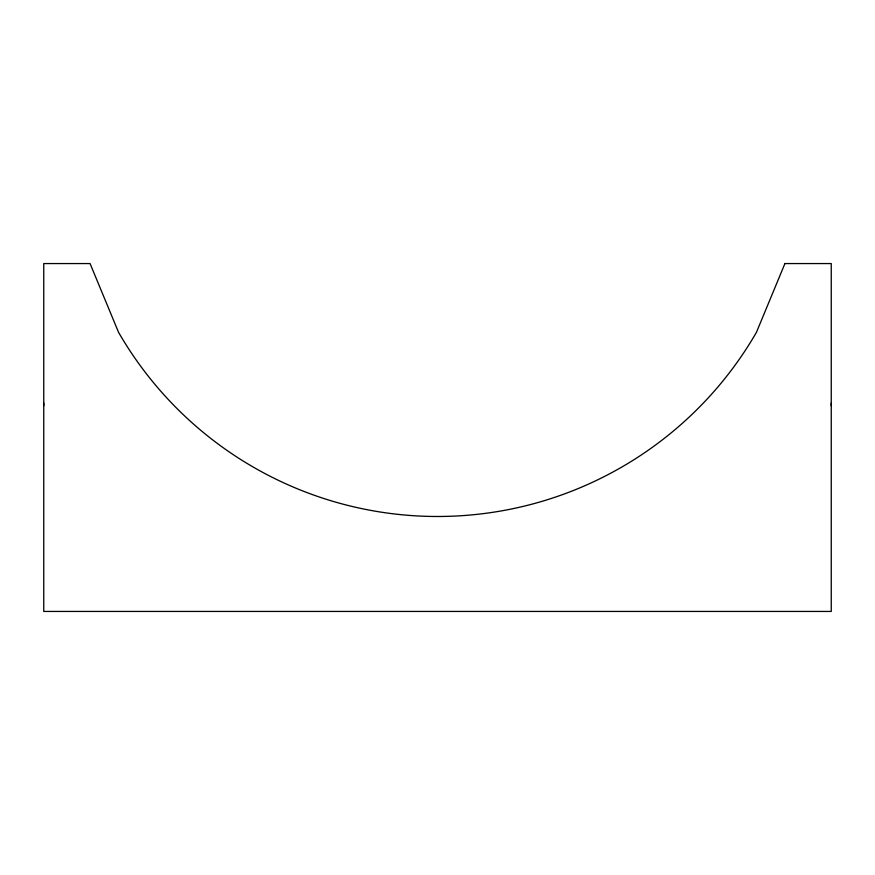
<?xml version="1.0" encoding="UTF-8"?>
<svg xmlns="http://www.w3.org/2000/svg" width="875" height="875" viewBox="0 0 875 875"><rect width="100%" height="100%" fill="white"/><g stroke="black" fill="none" stroke-linecap="round" stroke-linejoin="round"><path stroke-width="1.31" d="M43.772 405.705A162.138 162.138 0 0 1 43.75 402.992M831.25 402.992A162.138 162.138 0 0 1 831.228 405.705M784.93 263.561L756.438 332.347A368.277 368.277 0 0 1 118.562 332.347L90.07 263.561L43.75 263.561L43.75 611.439L831.25 611.439L831.25 263.561L784.93 263.561"/></g></svg>
